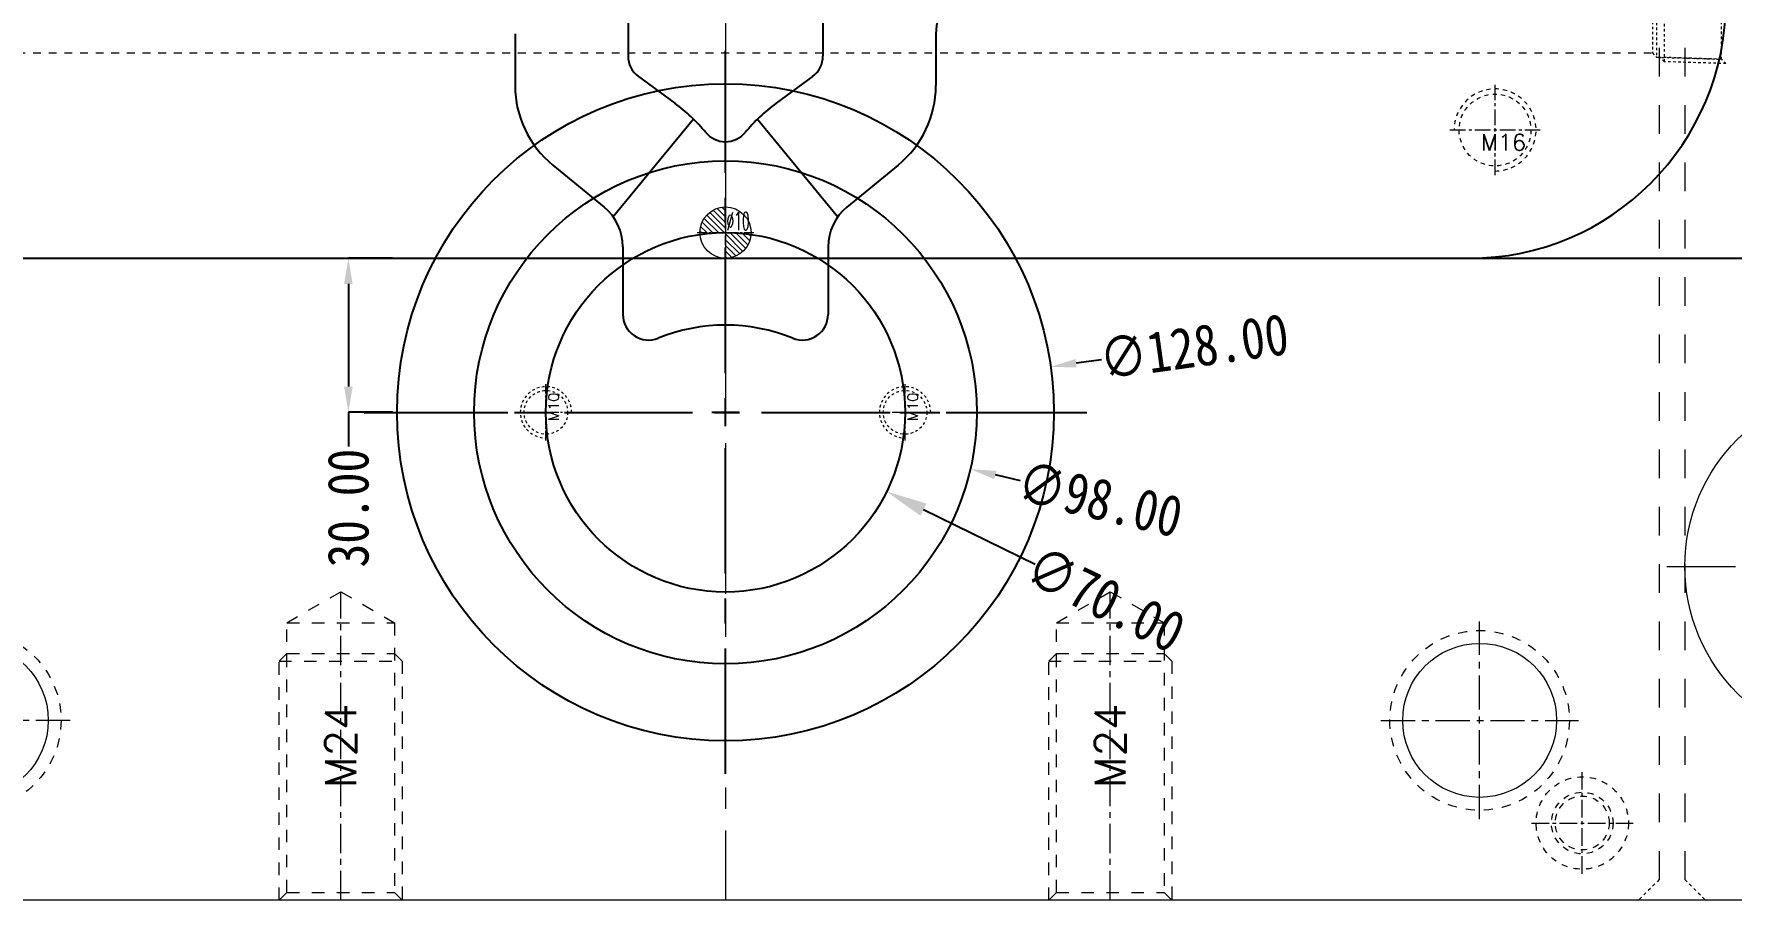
# Model space of a CAD drawing. Header units: millimetres. Extents: x -840 to 1682, y -9216 to -2117.
# Drawn here: x 237.3 to 568.1, y -4532.4 to -4363.7 of the extents above; entities that cross this region are included whole.
import ezdxf
from ezdxf.enums import TextEntityAlignment as Align

# ---------------------------------------------------------------- set-up
doc = ezdxf.new("R2010")
doc.units = ezdxf.units.MM
doc.header["$LTSCALE"] = 16.335
doc.header["$PDMODE"] = 3
doc.header["$PDSIZE"] = 8
doc.linetypes.add('CENTER', pattern=[0.6, 0.375, -0.075, 0.075, -0.075])
doc.linetypes.add('HIDDEN', pattern=[0.2, 0.1, -0.1])
doc.layers.get('0').update_dxf_attribs({"linetype": 'CONTINUOUS'})
doc.layers.get('Defpoints').update_dxf_attribs({"linetype": 'CONTINUOUS'})
for name, color, linetype, lineweight in [('cool', 153, 'HIDDEN', 9), ('epin', 13, 'CONTINUOUS', 9), ('moldbase', 7, 'CONTINUOUS', 20), ('screw', 33, 'CONTINUOUS', 13)]:
    doc.layers.add(name, color=color, linetype=linetype, lineweight=lineweight)
doc.styles.get("Standard").update_dxf_attribs({"font": 'txt', "width": 0.85})
doc.styles.add('TXT', font='txt.shx', dxfattribs={"bigfont": 'gbcbig.shx'})
doc.styles.add('TXT05', font='txt.shx', dxfattribs={"width": 0.5, "bigfont": 'gbcbig.shx'})
doc.dimstyles.get("Standard").update_dxf_attribs({"dimtxt": 3.5, "dimasz": 3.5, "dimexe": 0.18, "dimexo": 0.0625, "dimgap": 0.09, "dimtad": 1, "dimdsep": 46, "dimtxsty": 'Standard', "dimcen": 0.09, "dimadec": 0, "dimazin": 0, "dimtol": 1, "dimtp": 0.01, "dimtm": 0.01, "dimtfac": 1, "dimtofl": 0, "dimtmove": 0, "dimatfit": 3, "dimfxl": 0, "dimtolj": 1, "dimarcsym": 0})

# ---------------------------------------------------------------- blocks, each defined once
blk = doc.blocks.new('*D514')
at = {"color": 0, "lineweight": -2}
for p, q in [((499.6, -4067.42), (598.43, -4067.42)), ((598.43, -4072.42), (598.43, -4189.37)), ((598.43, -4402.42), (598.43, -4220.15)), ((512.1, -4407.42), (598.43, -4407.42))]:
    blk.add_line(p, q, dxfattribs=at)
at = {"color": 0}
for points in [[(597.6, -4072.42), (599.27, -4072.42), (598.43, -4067.42)], [(597.6, -4402.42), (599.27, -4402.42), (598.43, -4407.42)]]:
    blk.add_solid(points, dxfattribs=at)
at = {"layer": 'Defpoints', "color": 0}
for p in [(499.6, -4067.42), (512.1, -4407.42), (598.43, -4407.42)]:
    blk.add_point(p, dxfattribs=at)
at = {"color": 0, "insert": (598.43, -4204.76), "char_height": 8, "attachment_point": 5, "rotation": 90}
blk.add_mtext('\\A1;340.00', dxfattribs=at)
blk = doc.blocks.new('*D518')
at = {"color": 0, "lineweight": -2}
blk.add_line((432.45, -4467.08), (410.69, -4456.39), dxfattribs=at)
at = {"color": 0}
blk.add_solid([(411.28, -4455.19), (410.1, -4457.58), (403.51, -4452.86)], dxfattribs=at)
at = {"layer": 'Defpoints', "color": 0}
for p in [(340.69, -4421.99), (403.51, -4452.86)]:
    blk.add_point(p, dxfattribs=at)
at = {"color": 0, "insert": (446.18, -4473.82), "char_height": 8, "attachment_point": 5, "rotation": 333.8339}
blk.add_mtext('\\A1;∅70.00', dxfattribs=at)
blk = doc.blocks.new('*D519')
at = {"color": 0, "lineweight": -2}
for p, q in [((307.2, -4407.42), (298.59, -4407.42)), ((298.59, -4412.42), (298.59, -4432.42)), ((307.2, -4437.42), (298.59, -4437.42)), ((298.59, -4437.42), (298.59, -4444.09))]:
    blk.add_line(p, q, dxfattribs=at)
at = {"color": 0}
for points in [[(297.76, -4412.42), (299.43, -4412.42), (298.59, -4407.42)], [(297.76, -4432.42), (299.43, -4432.42), (298.59, -4437.42)]]:
    blk.add_solid(points, dxfattribs=at)
at = {"layer": 'Defpoints', "color": 0}
for p in [(298.59, -4407.42), (307.2, -4407.42), (307.2, -4437.42)]:
    blk.add_point(p, dxfattribs=at)
at = {"color": 0, "insert": (298.59, -4456.08), "char_height": 8, "attachment_point": 5, "rotation": 90}
blk.add_mtext('\\A1;30.00', dxfattribs=at)
blk = doc.blocks.new('*D520')
at = {"color": 0, "lineweight": -2}
for p, q in [((445.39, -4427.17), (440.43, -4427.86)), ((372.1, -4440.1), (372.1, -4434.75)), ((369.43, -4437.42), (374.77, -4437.42))]:
    blk.add_line(p, q, dxfattribs=at)
at = {"color": 0}
blk.add_solid([(440.32, -4427.04), (440.55, -4428.69), (435.48, -4428.56)], dxfattribs=at)
at = {"layer": 'Defpoints', "color": 0}
for p in [(435.48, -4428.56), (308.72, -4446.29)]:
    blk.add_point(p, dxfattribs=at)
at = {"color": 0, "insert": (463.43, -4424.65), "char_height": 8, "attachment_point": 5, "rotation": 7.9652}
blk.add_mtext('\\A1;∅128.00', dxfattribs=at)
blk = doc.blocks.new('*D517')
at = {"color": 0, "lineweight": -2}
for p, q in [((372.1, -4440.1), (372.1, -4434.75)), ((369.43, -4437.42), (374.77, -4437.42)), ((429.57, -4450.76), (424.7, -4449.63))]:
    blk.add_line(p, q, dxfattribs=at)
at = {"color": 0}
blk.add_solid([(424.89, -4448.82), (424.51, -4450.45), (419.83, -4448.5)], dxfattribs=at)
at = {"layer": 'Defpoints', "color": 0}
for p in [(324.37, -4426.35), (419.83, -4448.5)]:
    blk.add_point(p, dxfattribs=at)
at = {"color": 0, "insert": (445.11, -4454.37), "char_height": 8, "attachment_point": 5, "rotation": 346.9328}
blk.add_mtext('\\A1;∅98.00', dxfattribs=at)
blk = doc.blocks.new('screw_m16_g')
at = {"layer": 'screw', "color": 1, "linetype": 'CENTER', "ltscale": 0.497582}
for p, q in [((0, -8.8), (0, 8.8)), ((-8.8, 0), (8.8, 0))]:
    blk.add_line(p, q, dxfattribs=at)
at = {"layer": 'screw', "color": 33, "linetype": 'HIDDEN', "ltscale": 0.497582}
blk.add_circle((0, 0), 7, dxfattribs=at)
at = {"layer": 'screw', "color": 92, "linetype": 'HIDDEN', "ltscale": 0.497582}
blk.add_arc((0, 0), 8, 270, 180, dxfattribs=at)
at = {"layer": 'screw', "color": 6, "style": 'TXT'}
blk.add_text('M16', height=3.2, dxfattribs=at).set_placement((-2.72, -4))
blk = doc.blocks.new('cool_jt_f12')
at = {"layer": 'cool', "ltscale": 0.3}
for p, q in [((0, 7.0785), (0.856, 6.2225)), ((0, 7.0785), (12, 6.7035)), ((12, 6.7035), (12.856, 5.8475)), ((12, 6.7035), (12, -6.7035)), ((0.856, 6.2225), (0.856, -6.2225)), ((13.5, 5.827375), (0.856, 6.2225)), ((0.856, 6.2225), (13.5, 5.827375)), ((14.327375, 5), (13.5, 5.827375)), ((13.5, -5.827375), (13.5, 5.827375)), ((14.327375, -5), (14.327375, 5)), ((0.856, -6.2225), (0, -7.0785)), ((0.856, -6.2225), (13.5, -5.827375)), ((12, -6.7035), (12.856, -5.8475)), ((13.5, -5.827375), (14.327375, -5)), ((0, -7.0785), (12, -6.7035))]:
    blk.add_line(p, q, dxfattribs=at)
blk = doc.blocks.new('7')
at = {"layer": 'cool', "ltscale": 0.932966}
blk.add_line((-1665.25, -2322.72), (-1303.91, -2322.72), dxfattribs=at)
at = {"layer": 'cool', "ltscale": 0.932966, "rotation": 180}
blk.add_blockref('cool_jt_f12', (-1289.58, -2317.72), dxfattribs=at)
blk = doc.blocks.new('screw_m10_g')
at = {"layer": 'screw', "color": 1, "linetype": 'CENTER', "ltscale": 0.310989}
for p, q in [((0, -5.5), (0, 5.5)), ((-5.5, 0), (5.5, 0))]:
    blk.add_line(p, q, dxfattribs=at)
at = {"layer": 'screw', "linetype": 'HIDDEN', "ltscale": 0.310989}
blk.add_circle((0, 0), 4.25, dxfattribs=at)
at = {"layer": 'screw', "color": 92, "linetype": 'HIDDEN', "ltscale": 0.310989}
blk.add_arc((0, 0), 5, 270, 180, dxfattribs=at)
at = {"layer": 'screw', "color": 6, "style": 'TXT'}
blk.add_text('M10', height=2, dxfattribs=at).set_placement((-1.7, -2.5))
blk = doc.blocks.new('epin_ejp_10')
at = {"layer": 'epin'}
h = blk.add_hatch(dxfattribs=at)
h.set_pattern_fill('_ANSI31', color=123, scale=0.25, angle=90, style=0)
h.set_pattern_definition([(135, (4516.491, -51.7531), (-0.56126601, -0.56126601), [])])
h.paths.add_polyline_path([(0, 5, 0.414214), (-5, 0), (0, 0)])
h.paths.add_polyline_path([(5, 0), (0, 0), (0, -5, 0.414214)])
at = {"layer": 'epin', "color": 1, "linetype": 'CENTER', "ltscale": 0.310989}
for p, q in [((0, -5.5), (0, 5.5)), ((-5.5, 0), (5.5, 0))]:
    blk.add_line(p, q, dxfattribs=at)
at = {"layer": 'epin'}
blk.add_circle((0, 0), 5, dxfattribs=at)
at = {"layer": 'epin', "color": 6, "style": 'TXT05', "width": 0.5}
blk.add_text('%%c10', height=3.5, dxfattribs=at).set_placement((0.2, 0.5))
blk = doc.blocks.new('56')
at = {"layer": 'epin'}
blk.add_blockref('epin_ejp_10', (15.42, -2547.72), dxfattribs=at)

msp = doc.modelspace()

# ---------------------------------------------------------------- linework, layer by layer
at = {"color": 7, "linetype": 'Continuous'}
for p, q in [((353.099, -4361.606), (353.099, -4367.989)), ((391.099, -4361.606), (391.099, -4367.989)), ((331.099, -4363.722), (331.099, -4373.783)), ((413.099, -4363.722), (413.099, -4373.783)), ((355.139, -4372.019), (362.226, -4377.224)), ((389.059, -4372.019), (381.972, -4377.224)), ((338.432, -4389.26), (348.432, -4397.444)), ((405.766, -4389.26), (395.766, -4397.444)), ((227.099, -4407.425), (517.099, -4407.425))]:
    msp.add_line(p, q, dxfattribs=at)
at = {"color": 1, "linetype": 'CENTER', "ltscale": 3.980655}
for p, q in [((372.099, -4507.825), (372.099, -4367.025)), ((301.699, -4437.425), (442.499, -4437.425))]:
    msp.add_line(p, q, dxfattribs=at)
for p, q in [((365.862, -4380.31), (350.223, -4399.351)), ((378.336, -4380.31), (393.976, -4399.351)), ((352.099, -4405.183), (352.099, -4418.344)), ((392.099, -4405.183), (392.099, -4418.344))]:
    msp.add_line(p, q)
at = {"color": 1, "linetype": 'CENTER', "ltscale": 3.669666}
msp.add_line((307.199, -4437.425), (436.999, -4437.425), dxfattribs=at)
for radius in [64, 49, 35]:
    msp.add_circle((372.099, -4437.425), radius)
at = {"color": 7, "linetype": 'Continuous'}
for centre, radius, start, end in [((423.099, -4363.722), 10, 106.8584, 180), ((517.099, -4357.425), 50, 270, 0), ((358.099, -4367.989), 5, 180, 233.70325), ((386.099, -4367.989), 5, 306.29675, 0), ((351.099, -4373.783), 20, 180, 230.70325), ((393.099, -4373.783), 20, 309.29675, 0)]:
    msp.add_arc(centre, radius, start, end, dxfattribs=at)
for centre, radius, start, end in [((342.099, -4404.627), 34, 39.71514, 53.70325), ((402.099, -4404.627), 34, 126.29675, 140.28486), ((372.099, -4379.707), 5, 219.71514, 320.28486), ((342.099, -4405.183), 10, 0, 50.70325), ((402.099, -4405.183), 10, 129.29675, 180), ((357.099, -4418.344), 5, 180, 292.02431), ((387.099, -4418.344), 5, 247.97568, 0), ((372.099, -4455.425), 35, 67.97568, 112.02431)]:
    msp.add_arc(centre, radius, start, end)
at = {"layer": 'moldbase', "color": 1, "linetype": 'CENTER', "ltscale": 3.420875}
for p, q in [((372.099, -3982.425), (372.099, -4532.425)), ((372.099, -4042.425), (372.099, -4432.425))]:
    msp.add_line(p, q, dxfattribs=at)
at = {"layer": 'moldbase', "color": 8, "linetype": 'HIDDEN', "ltscale": 3.420875}
for p, q in [((554.099, -3986.425), (554.099, -4528.425)), ((559.099, -3986.425), (559.099, -4528.425))]:
    msp.add_line(p, q, dxfattribs=at)
at = {"layer": 'moldbase', "color": 1, "linetype": 'CENTER', "ltscale": 2.176921}
msp.add_line((555.599, -4467.425), (632.599, -4467.425), dxfattribs=at)
at = {"layer": 'moldbase', "color": 1, "linetype": 'CENTER', "ltscale": 1.08846}
for p, q in [((519.099, -4516.675), (519.099, -4478.175)), ((244.349, -4497.425), (205.849, -4497.425)), ((499.849, -4497.425), (538.349, -4497.425))]:
    msp.add_line(p, q, dxfattribs=at)
at = {"layer": 'moldbase', "color": 1, "linetype": 'CENTER', "ltscale": 0.55978}
for p, q in [((539.099, -4527.325), (539.099, -4507.525)), ((529.199, -4517.425), (548.999, -4517.425))]:
    msp.add_line(p, q, dxfattribs=at)
at = {"layer": 'moldbase', "color": 8, "linetype": 'HIDDEN', "ltscale": 0.373186}
for p, q in [((554.099, -4528.425), (550.099, -4532.425)), ((559.099, -4528.425), (563.099, -4532.425))]:
    msp.add_line(p, q, dxfattribs=at)
at = {"layer": 'moldbase'}
msp.add_line((607.099, -4532.425), (137.099, -4532.425), dxfattribs=at)
for centre, radius in [((594.099, -4467.425), 35), ((225.099, -4497.425), 15), ((519.099, -4497.425), 15)]:
    msp.add_circle(centre, radius, dxfattribs=at)
at = {"layer": 'moldbase', "color": 8, "linetype": 'HIDDEN', "ltscale": 1.08846}
for centre in [(225.099, -4497.425), (519.099, -4497.425)]:
    msp.add_circle(centre, 17.5, dxfattribs=at)
at = {"layer": 'moldbase', "color": 8, "linetype": 'HIDDEN', "ltscale": 0.746373}
for radius in [9, 6, 5.25]:
    msp.add_circle((539.099, -4517.425), radius, dxfattribs=at)
at = {"layer": 'screw', "color": 8, "linetype": 'HIDDEN', "ltscale": 1.492746}
for p, q in [((286.599, -4478.425), (297.099, -4472.362)), ((297.099, -4472.362), (307.599, -4478.425)), ((436.599, -4478.425), (447.099, -4472.362)), ((447.099, -4472.362), (457.599, -4478.425)), ((286.599, -4530.925), (286.599, -4478.425)), ((286.599, -4478.425), (307.599, -4478.425)), ((307.599, -4478.425), (307.599, -4530.925)), ((436.599, -4530.925), (436.599, -4478.425)), ((436.599, -4478.425), (457.599, -4478.425)), ((457.599, -4478.425), (457.599, -4530.925)), ((285.099, -4532.425), (286.599, -4530.925)), ((286.599, -4530.925), (307.599, -4530.925)), ((307.599, -4530.925), (309.099, -4532.425)), ((435.099, -4532.425), (436.599, -4530.925)), ((436.599, -4530.925), (457.599, -4530.925)), ((457.599, -4530.925), (459.099, -4532.425))]:
    msp.add_line(p, q, dxfattribs=at)
at = {"layer": 'screw', "color": 1, "linetype": 'CENTER', "ltscale": 0.932966}
for p, q in [((297.099, -4532.425), (297.099, -4472.362)), ((447.099, -4532.425), (447.099, -4472.362))]:
    msp.add_line(p, q, dxfattribs=at)
at = {"layer": 'screw', "color": 92, "linetype": 'HIDDEN', "ltscale": 1.492746}
for p, q in [((285.099, -4485.925), (286.599, -4484.425)), ((286.599, -4484.425), (307.599, -4484.425)), ((307.599, -4484.425), (309.099, -4485.925)), ((435.099, -4485.925), (436.599, -4484.425)), ((436.599, -4484.425), (457.599, -4484.425)), ((457.599, -4484.425), (459.099, -4485.925)), ((285.099, -4532.425), (285.099, -4485.925)), ((285.099, -4485.925), (309.099, -4485.925)), ((309.099, -4485.925), (309.099, -4532.425)), ((435.099, -4532.425), (435.099, -4485.925)), ((435.099, -4485.925), (459.099, -4485.925)), ((459.099, -4485.925), (459.099, -4532.425))]:
    msp.add_line(p, q, dxfattribs=at)

# ---------------------------------------------------------------- block references
for name, p in [('56', (356.679, -1854.701)), ('7', (1856.679, -2044.701))]:
    msp.add_blockref(name, p)
at = {"layer": 'screw'}
msp.add_blockref('screw_m16_g', (522.099, -4382.425), dxfattribs=at)
at = {"layer": 'screw', "color": 4, "rotation": 90}
for p in [(337.099, -4437.425), (407.099, -4437.425)]:
    msp.add_blockref('screw_m10_g', p, dxfattribs=at)

# ---------------------------------------------------------------- texts
at = {"layer": 'screw', "color": 6, "linetype": 'HIDDEN', "ltscale": 1.492746, "style": 'TXT'}
for p in [(297.099, -4502.394), (447.099, -4502.394)]:
    msp.add_text('M24', height=6, rotation=90, dxfattribs=at).set_placement(p, align=Align.MIDDLE)

# ---------------------------------------------------------------- dimensions: what is measured, and where the dimension line sits
for base, p1, p2, picture, middle in [((598.434, -4407.425), (499.599, -4067.425), (512.099, -4407.425), '*D514', (598.434, -4204.764)), ((298.593, -4407.425), (307.199, -4437.425), (307.199, -4407.425), '*D519', (298.593, -4456.08))]:
    dim = msp.add_linear_dim(base=base, p1=p1, p2=p2, angle=90, dimstyle='Standard', override={"dimtxt": 8, "dimasz": 5, "dimexe": 0, "dimexo": 0, "dimtad": 0, "dimzin": 0, "dimcen": 2.673, "dimtol": 0, "dimtzin": 0})
    dim.commit()
    dim.dimension.update_dxf_attribs({"geometry": picture, "text_midpoint": middle, "dimtype": 160})
for p1, p2, picture, middle in [((308.717, -4446.293), (435.482, -4428.556), '*D520', (463.433, -4424.645)), ((324.368, -4426.346), (419.83, -4448.503), '*D517', (445.115, -4454.372))]:
    dim = msp.add_diameter_dim_2p(p1=p1, p2=p2, dimstyle='Standard', override={"dimtxt": 8, "dimasz": 5, "dimexe": 0, "dimexo": 0, "dimtad": 0, "dimzin": 0, "dimcen": 2.673, "dimtol": 0, "dimtzin": 0})
    dim.commit()
    dim.dimension.update_dxf_attribs({"geometry": picture, "text_midpoint": middle})
dim = msp.add_diameter_dim_2p(p1=(340.686, -4421.991), p2=(403.512, -4452.859), dimstyle='Standard', override={"dimtxt": 8, "dimasz": 8, "dimexe": 0, "dimexo": 0, "dimgap": 0, "dimtad": 0, "dimzin": 0, "dimcen": 0, "dimtol": 0, "dimtzin": 0})
dim.commit()
dim.dimension.update_dxf_attribs({"geometry": '*D518', "text_midpoint": (446.181, -4473.823), "dimtype": 163})

doc.saveas('drawing.dxf')
